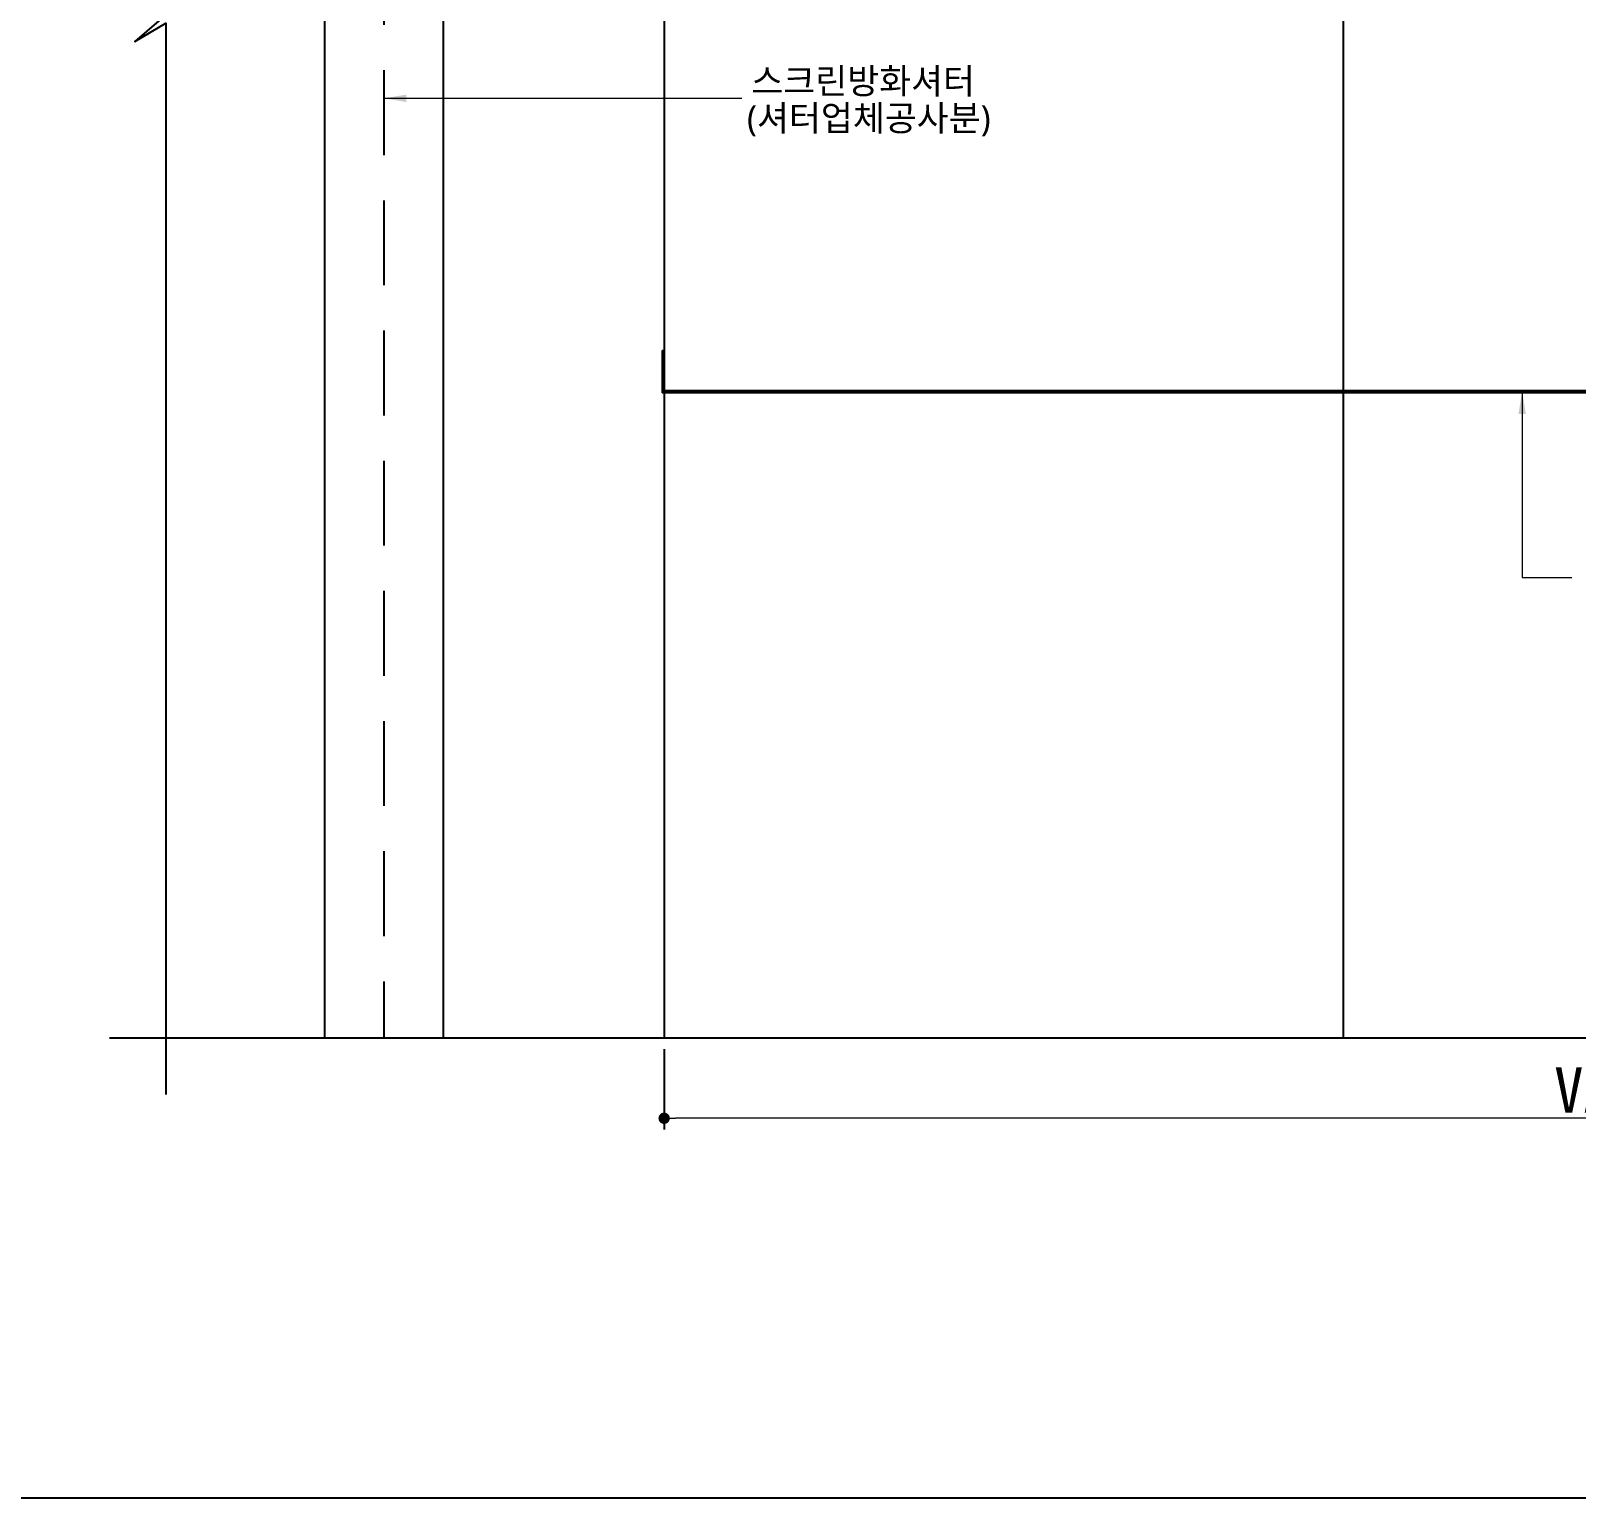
# Model space of a CAD drawing. Header units: millimetres. Extents: x 909 to 159266, y 137 to 21462.
# Drawn here: x 146753 to 148118, y 200 to 1496 of the extents above; entities that cross this region are included whole.
import ezdxf

# ---------------------------------------------------------------- set-up
doc = ezdxf.new("R2010")
doc.units = ezdxf.units.MM
doc.header["$LTSCALE"] = 50
doc.header["$MEASUREMENT"] = 0
doc.linetypes.add('주단면도-1$0$AF_01_Xref_X열_SEC_REV_01$0$HID', pattern=[2.3, 1.5, -0.8])
doc.linetypes.add('주단면도-1$0$주단면도-1$0$STD_CENTER', pattern=[66, 60, -2, 2, -2])
doc.layers.get('Defpoints').update_dxf_attribs({"color": 181})
for name, color, linetype in [('252', 252, 'Continuous'), ('DIM', 7, 'Continuous'), ('주단면도-1$0$A-30', 30, 'Continuous'), ('주단면도-1$0$AF_01_Xref_X열_SEC_REV_01$0$STL', 7, 'Continuous'), ('주단면도-1$0$주단면도-1$0$A-ST-AXIS-CEN', 252, '주단면도-1$0$주단면도-1$0$STD_CENTER')]:
    doc.layers.add(name, color=color, linetype=linetype)
doc.layers.add('건축120130$0$TEX', color=3, linetype='Continuous', lineweight=15)
doc.layers.add('주단면도-1$0$A-ELEV-LIN2', color=7, linetype='Continuous', lineweight=25)
doc.styles.add('2020음성 1차', font='나눔고딕Bold.ttf')
doc.styles.get("Standard").update_dxf_attribs({"font": 'NanumGothicBold.ttf'})
doc.styles.add('돋움체', font='')
doc.styles.add('울릉도M', font='NanumGothic.ttf')
doc.styles.get('돋움체').set_extended_font_data('DotumChe')
doc.dimstyles.new('ISO-25', dxfattribs={"dimtxt": 2.5, "dimasz": 2.5, "dimexe": 1.25, "dimexo": 0.625, "dimtad": 1, "dimtxsty": 'Standard', "dimcen": 2.5, "dimadec": 0, "dimazin": 0, "dimtfac": 1, "dimtmove": 0, "dimatfit": 3, "dimfxl": 1, "dimarcsym": 0})
doc.dimstyles.new('류재성$0', dxfattribs={"dimscale": 50, "dimtxt": 3, "dimasz": 1.5, "dimexe": 0, "dimexo": 2, "dimgap": 1, "dimtad": 1, "dimdec": 0, "dimdsep": 46, "dimlunit": 6, "dimtxsty": '2020음성 1차', "dimblk1": 'DOT', "dimblk2": 'DOT', "dimsah": 1, "dimcen": 0.09, "dimclrt": 4, "dimadec": 0, "dimazin": 0, "dimtfac": 1, "dimtdec": 4, "dimtofl": 0, "dimtmove": 0, "dimatfit": 3, "dimldrblk": 'DOT', "dimfxl": 1, "dimtolj": 1, "dimtzin": 0, "dimarcsym": 0})

# ---------------------------------------------------------------- blocks, each defined once
blk = doc.blocks.new('_Dot')
at = {"layer": 'DIM', "color": 0, "lineweight": -2}
blk.add_line((-0.5, 0), (-1, 0), dxfattribs=at)
at = {"layer": 'DIM', "color": 0, "const_width": 0.5}
blk.add_lwpolyline([(-0.25, 0, 1), (0.25, 0, 1)], format="xyb", close=True, dxfattribs=at)
blk = doc.blocks.new('*D5581')
at = {"layer": '252', "color": 0, "lineweight": -2}
for p, q in [((147312.7605454569, 596.6698378751535), (147312.7605454569, 525.504390277878)), ((148962.760537847, 596.6698309196872), (148962.760537847, 525.5043902778777))]:
    blk.add_line(p, q, dxfattribs=at)
at = {"layer": '252', "color": 0, "lineweight": 0}
blk.add_line((148952.760537847, 535.5043902778777), (147322.7605454569, 535.504390277878), dxfattribs=at)
at = {"layer": 'Defpoints', "color": 0}
for p in [(147312.7605454569, 606.6698378751535), (148962.760537847, 606.6698309196872), (147312.7605454569, 535.504390277878)]:
    blk.add_point(p, dxfattribs=at)
at = {"layer": '252', "color": 0, "linetype": 'ByBlock', "lineweight": 0, "xscale": 10, "yscale": 10, "zscale": 10, "rotation": 180}
blk.add_blockref('_Dot', (147312.7605454569, 535.504390277878), dxfattribs=at)
at = {"layer": '252', "color": 0, "linetype": 'ByBlock', "lineweight": 0, "xscale": 10, "yscale": 10, "zscale": 10}
blk.add_blockref('_Dot', (148962.760537847, 535.5043902778777), dxfattribs=at)
at = {"layer": '252', "color": 4, "insert": (148137.760541652, 560.5310214363333), "char_height": 40, "attachment_point": 5, "style": '돋움체'}
blk.add_mtext('\\A1;VAR', dxfattribs=at)

msp = doc.modelspace()

# ---------------------------------------------------------------- linework, layer by layer
at = {"color": 2}
for points in [[(146872.6886352679, 2464.381809889725), (146872.6886352679, 1518.209636991007), (146900.1684580526, 1534.374106840325), (146845.2088124982, 1486.677540923563), (146872.6886352679, 1502.842010772882), (146872.6886352679, 556.6698378741639)], [(146822.6886352754, 606.6698378741639), (148309.4370992146, 606.6698378741639), (148293.2726293764, 634.1496606513756), (148340.9691952876, 579.1900150969523), (148324.8047254345, 606.6698378741639), (149811.5531893813, 606.6698378741639)]]:
    msp.add_lwpolyline(points, dxfattribs=at)
at = {"layer": 'Defpoints'}
msp.add_lwpolyline([(143000, 5739.999999998137), (150099.9999999953, 5739.999999998137), (150099.9999999953, 199.9999999981374), (143000, 199.9999999981374)], close=True, dxfattribs=at)
at = {"layer": '주단면도-1$0$A-30', "ltscale": 3}
for p, q in [((147310.9605454568, 1213.902380515217), (147310.9605454568, 1176.402380515217)), ((147310.9605454568, 1213.902380515217), (147312.7605454567, 1213.902380515217)), ((147312.7605454567, 1213.902380515217), (147312.7605454567, 1178.202380515148)), ((149073.460549258, 1178.202380515148), (147310.9605454569, 1178.202380515148)), ((149075.2605492579, 1176.402380515217), (147310.9605454569, 1176.402380515217))]:
    msp.add_line(p, q, dxfattribs=at)
at = {"layer": '주단면도-1$0$A-ELEV-LIN2'}
msp.add_line((147312.7605454569, 2414.381809890248), (147312.7605454569, 606.6698378751535), dxfattribs=at)
at = {"layer": '주단면도-1$0$AF_01_Xref_X열_SEC_REV_01$0$STL', "color": 9}
for p, q in [((147012.5899000946, 1963.902380878084), (147012.5899000946, 606.6698378751535)), ((147117.5899000946, 1963.902380878084), (147117.5899000946, 606.6698378751535))]:
    msp.add_line(p, q, dxfattribs=at)
at = {"layer": '주단면도-1$0$AF_01_Xref_X열_SEC_REV_01$0$STL', "linetype": '주단면도-1$0$AF_01_Xref_X열_SEC_REV_01$0$HID'}
msp.add_lwpolyline([(147065.0899000946, 2266.411331742514), (147065.0899000947, 606.6698378751535)], dxfattribs=at)
at = {"layer": '주단면도-1$0$주단면도-1$0$A-ST-AXIS-CEN', "color": 1, "linetype": 'Continuous'}
msp.add_line((147912.5899000876, 2414.381809890248), (147912.5899000876, 606.6698378751535), dxfattribs=at)
msp.add_line((147912.5899000876, 2414.381809890248), (147912.5899000876, 606.6698378751535), dxfattribs=at)

# ---------------------------------------------------------------- texts
at = {"layer": '건축120130$0$TEX', "style": '울릉도M'}
for s, p in [('스크린방화셔터', (147389.7600948087, 1440.562269660331)), ('(셔터업체공사분)', (147385.9702407143, 1407.808002869286))]:
    msp.add_text(s, height=22.5, dxfattribs=at).set_placement(p)

# ---------------------------------------------------------------- dimensions: what is measured, and where the dimension line sits
at = {"layer": '252', "color": 0}
dim = msp.add_linear_dim(base=(147312.7605454569, 535.504390277878), p1=(148962.760537847, 606.6698309196872), p2=(147312.7605454569, 606.6698378751535), angle=180, text='VAR', dimstyle='류재성$0', override={"dimtxt": 0.8, "dimasz": 0.2, "dimexe": 0.2, "dimexo": 0.2, "dimgap": 0.1, "dimtxsty": '돋움체', "dimtix": 1, "dimtofl": 1, "dimlwd": 0}, dxfattribs=at)
dim.commit()
dim.dimension.update_dxf_attribs({"geometry": '*D5581', "text_midpoint": (148137.760541652, 560.5310214363333)})

# ---------------------------------------------------------------- leaders
for points in [[(147065.0899000946, 1436.540584808834), (147381.3498938254, 1436.540584808834)], [(148070.684384713, 1177.572741717253), (148070.684384713, 1013.387609225152), (148114.5102554802, 1013.387609225152)]]:
    msp.add_leader(points, dimstyle='ISO-25', override={"dimasz": 20, "dimtad": 0, "dimclrd": 1, "dimlwd": 9})

doc.saveas('drawing.dxf')
